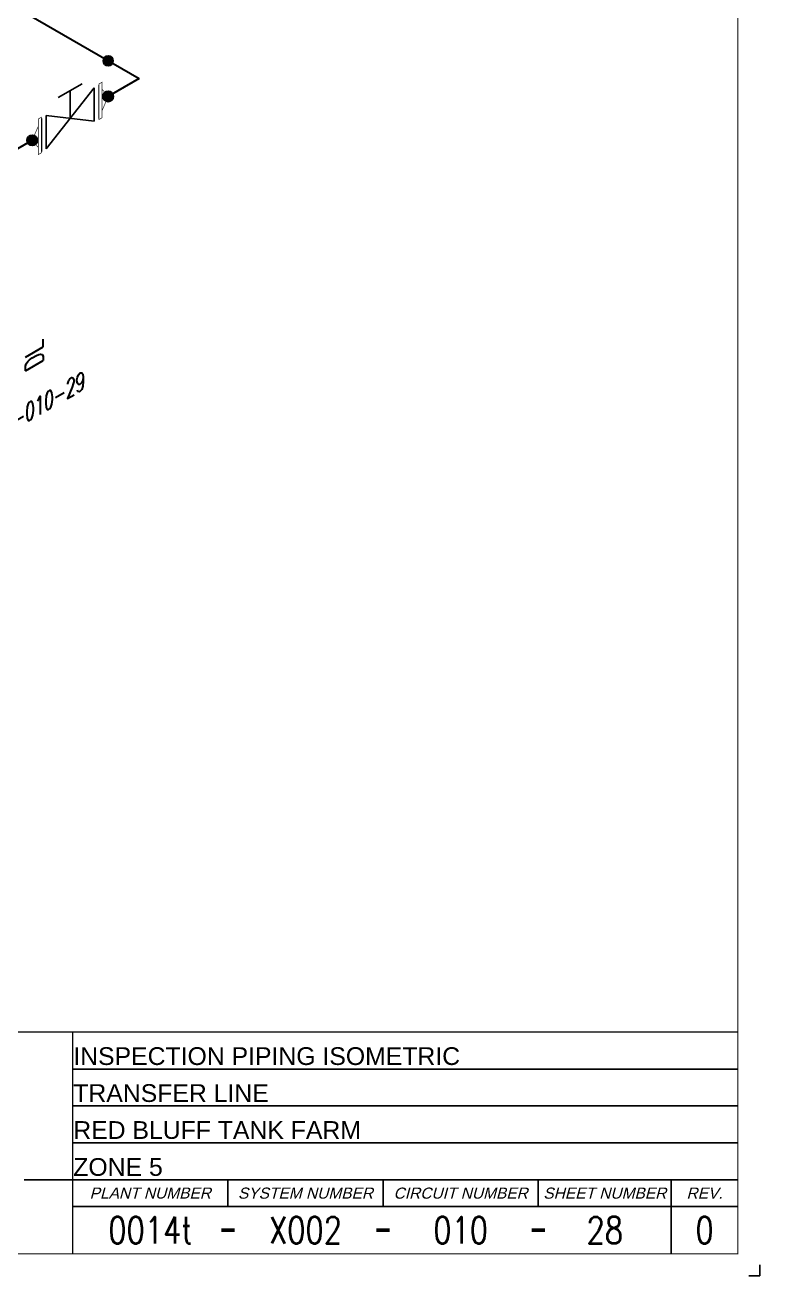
# Model space of a CAD drawing. Header units: inches. Extents: x 0.1 to 17.4, y 0.1 to 11.4.
# Drawn here: x 13.23 to 17.38, y 0.12 to 7.18 of the extents above; entities that cross this region are included whole.
import ezdxf
from ezdxf.enums import TextEntityAlignment as Align

# ---------------------------------------------------------------- set-up
doc = ezdxf.new("R2010")
doc.units = ezdxf.units.IN
doc.header["$MEASUREMENT"] = 0
for name, color, linetype in [('3', 1, 'Continuous'), ('BORDER', 3, 'Continuous'), ('BORDERTEXT', 7, 'Continuous'), ('COMP', 1, 'Continuous'), ('Continuation', 7, 'Continuous'), ('DL', 20, 'Continuous'), ('FITTINGS', 4, 'Continuous'), ('WELD POINTS', 41, 'Continuous'), ('Welds', 7, 'Continuous')]:
    doc.layers.add(name, color=color, linetype=linetype)
doc.layers.add('PIPE', color=7, linetype='Continuous', lineweight=30)
doc.styles.add('FEASStandard', font='arial.ttf')
doc.styles.add('ISO30', font='simplex.shx', dxfattribs={"width": 0.85, "oblique": 30, "height": 0.075})
doc.styles.add('PART_Standard', font='romans', dxfattribs={"width": 0.8, "height": 0.09})
doc.styles.add('Richmond', font='arial.ttf')

# ---------------------------------------------------------------- blocks, each defined once
blk = doc.blocks.new('Border')
at = {"layer": 'BORDER'}
for p, q in [((13.5, 1.2917), (17.25, 1.2917)), ((13.5, 1.0833), (17.25, 1.0833)), ((13.5, 0.875), (17.25, 0.875)), ((14.375, 0.6667), (14.375, 0.5173)), ((15.25, 0.6667), (15.25, 0.5173)), ((16.125, 0.6667), (16.125, 0.5173)), ((16.875, 0.6667), (16.875, 0.25)), ((13.5, 0.5173), (17.25, 0.5173))]:
    blk.add_line(p, q, dxfattribs=at)
at = {"layer": 'BORDER', "const_width": 0.005}
blk.add_lwpolyline([(0.25, 0.25), (17.25, 0.25), (17.25, 11.25), (0.25, 11.25)], close=True, dxfattribs=at)
at = {"layer": 'BORDER', "const_width": 0.00833}
for points in [[(17.25, 1.5), (0.25, 1.5)], [(13.5, 0.25), (13.5, 1.5)], [(13.225, 0.6667), (17.25, 0.6667)]]:
    blk.add_lwpolyline(points, dxfattribs=at)
at = {"layer": 'BORDERTEXT'}
blk.add_line((16.113, 0.3836), (16.125, 0.3836), dxfattribs=at)
at = {"layer": 'BORDERTEXT', "const_width": 0.0208}
for points in [[(14.3375, 0.3836), (14.4125, 0.3836)], [(15.2125, 0.3836), (15.2875, 0.3836)], [(16.0875, 0.3836), (16.1625, 0.3836)]]:
    blk.add_lwpolyline(points, dxfattribs=at)
at = {"layer": 'BORDERTEXT', "style": 'FEASStandard', "oblique": 15}
for s, p in [('PLANT NUMBER', (13.9375, 0.592)), ('SYSTEM NUMBER', (14.8125, 0.592)), ('CIRCUIT NUMBER', (15.6875, 0.592)), ('SHEET NUMBER', (16.5, 0.592)), ('REV.', (17.0625, 0.592))]:
    blk.add_text(s, height=0.0625, dxfattribs=at).set_placement(p, align=Align.MIDDLE)
blk = doc.blocks.new('BORDER TEXT')
at = {"layer": 'BORDERTEXT'}
for tag, p, height, style in [('API_PIPE_CLASS', (5.4645, 1.2542), 0.08, 'Richmond'), ('MATERIAL1', (12.263, 1.2111), 0.08, 'Richmond'), ('P&ID_#1', (0.25, 1.0831), 0.0625, 'FEASStandard'), ('LINE_#1', (1.4866, 1.0831), 0.0625, 'FEASStandard'), ('CVX_PIPE_SPEC', (5.4619, 1.0932), 0.08, 'Richmond'), ('MATERIAL2', (12.263, 1.0395), 0.08, 'Richmond'), ('OP_TEMP', (5.1687, 0.9325), 0.08, 'Richmond'), ('P&ID_#2', (0.25, 0.9224), 0.0625, 'FEASStandard'), ('LINE_#2', (1.4866, 0.9224), 0.0625, 'FEASStandard'), ('MATERIAL3', (12.263, 0.868), 0.08, 'Richmond'), ('FROM', (5.0146, 0.7718), 0.08, 'Richmond'), ('P&ID_#3', (0.25, 0.7617), 0.0625, 'FEASStandard'), ('LINE_#3', (1.4866, 0.7617), 0.0625, 'FEASStandard'), ('MATERIAL4', (12.263, 0.6965), 0.08, 'Richmond'), ('P&ID_#4', (0.25, 0.601), 0.0625, 'FEASStandard'), ('LINE_#4', (1.4866, 0.601), 0.0625, 'FEASStandard'), ('TO', (4.8543, 0.6112), 0.08, 'Richmond'), ('MATERIAL5', (12.263, 0.5249), 0.08, 'Richmond'), ('P&ID_#5', (0.25, 0.4403), 0.0625, 'FEASStandard'), ('LINE_#5', (1.4866, 0.4403), 0.0625, 'FEASStandard'), ('MISC', (4.9789, 0.4506), 0.08, 'Richmond'), ('INSULATION', (12.9278, 0.4142), 0.0625, 'FEASStandard'), ('P&ID_#6', (0.25, 0.2796), 0.0625, 'FEASStandard'), ('LINE_#6', (1.4866, 0.2796), 0.0625, 'FEASStandard'), ('PWHT', (12.9278, 0.2806), 0.0625, 'FEASStandard')]:
    blk.add_attdef(tag, p, '', height=height, dxfattribs=dict(at, style=style))
at = {"layer": 'BORDERTEXT', "style": 'FEASStandard'}
for tag, p in [('DR.BY', (11.075, 0.5625)), ('DR.BY_DATE', (11.95, 0.5625)), ('CHK_BY', (11.075, 0.3542)), ('CHK._BY_DATE', (11.95, 0.3542))]:
    blk.add_attdef(tag, text='', height=0.1, dxfattribs=at).set_placement(p, align=Align.MIDDLE_CENTER)
at = {"layer": 'BORDERTEXT', "style": 'PART_Standard', "width": 0.8}
for tag, p in [('PLANT_NUMBER', (13.9375, 0.3836)), ('SYSTEM_NUMBER', (14.8125, 0.3836)), ('CIRCUIT_NUMBER', (15.6875, 0.3836)), ('SHEET_NUMBER', (16.5, 0.3836)), ('REVISION', (17.0625, 0.3836))]:
    blk.add_attdef(tag, text='', height=0.15, dxfattribs=at).set_placement(p, align=Align.MIDDLE_CENTER)
blk = doc.blocks.new('Plant Info')
at = {"layer": 'BORDERTEXT', "style": 'FEASStandard'}
for tag, p in [('DWG_TYPE', (-0.6333, -0.0756)), ('SYSTEM_NAME', (-0.6333, -0.284)), ('PLANT_NAME', (-0.6333, -0.4923)), ('ZONE', (-0.6333, -0.7006))]:
    blk.add_attdef(tag, p, '', height=0.1, dxfattribs=at)
blk = doc.blocks.new('3_VALVE_FLANGE_GATE_30')
at = {"color": 0, "linetype": 'ByBlock', "lineweight": -2}
blk.add_wipeout([(-0.1624, -0.1875), (-0.1353, -0.1719), (0, 0), (0.1353, -0.0156), (0.1624, 0), (0.1624, 0.1875), (0.1353, 0.1719), (0, 0), (-0.1353, 0.0156), (-0.1624, 0)], dxfattribs=at)
for p, q in [((0.1353, 0.1719), (-0.1353, -0.1719)), ((0.0677, 0.1953), (-0.0677, 0.1172)), ((0, 0), (0, 0.1563)), ((0.1353, 0.1719), (0.1353, -0.0156)), ((0.1624, 0.1875), (0.1624, 0)), ((-0.1624, 0), (-0.1624, -0.1875)), ((-0.1353, 0.0156), (-0.1353, -0.1719)), ((0.1353, -0.0156), (-0.1353, 0.0156))]:
    blk.add_line(p, q, dxfattribs=at)
blk = doc.blocks.new('AM9A04')
at = {"const_width": 0.01}
blk.add_lwpolyline([(-0.05, -0.144), (-0.15, 0.087), (-0.05, 0.202)], dxfattribs=at)
at = {"linetype": 'Continuous', "const_width": 0.01}
blk.add_lwpolyline([(0, -0.289), (0, 0.289), (-0.05, 0.318), (-0.05, -0.26)], close=True, dxfattribs=at)
blk = doc.blocks.new('A09')
at = {"layer": 'Welds'}
h = blk.add_hatch(color=256, dxfattribs=at)
h.dxf.hatch_style = 1
h.paths.add_polyline_path([(-0.03, 0, 1), (0.03, 0, 1)])
blk.add_circle((0, 0), 0.03, dxfattribs=at)
blk = doc.blocks.new('*U21')
blk.add_wipeout([(0.052, -0.03), (0.0173, -0.07), (0.0173, -0.1101), (0, -0.1001), (0, 0.1001), (0.0173, 0.0901), (0.0173, 0.05)]).dxf.layer = 'COMP'
at = {"layer": '3', "zscale": 0.65}
blk.add_blockref('A09', (0.052, -0.03), dxfattribs=at)
at = {"layer": 'COMP', "xscale": 0.3466300616258731, "yscale": 0.3466300616258731, "zscale": 0.3466300616258731, "rotation": 180}
blk.add_blockref('AM9A04', (0, 0), dxfattribs=at)
blk = doc.blocks.new('*U20')
blk.add_wipeout([(0.052, -0.03), (0.0173, -0.07), (0.0173, -0.1101), (0, -0.1001), (0, 0.1001), (0.0173, 0.0901), (0.0173, 0.05)]).dxf.layer = 'COMP'
at = {"layer": '3', "zscale": 0.65}
blk.add_blockref('A09', (0.052, -0.03), dxfattribs=at)
at = {"layer": 'COMP', "xscale": 0.3466300616258731, "yscale": 0.3466300616258731, "zscale": 0.3466300616258731, "rotation": 180}
blk.add_blockref('AM9A04', (0, 0), dxfattribs=at)
blk = doc.blocks.new('2_WELD_SINGLE_00')
at = {"linetype": 'ByBlock', "lineweight": -2}
h = blk.add_hatch(color=0, dxfattribs=at)
edge = h.paths.add_edge_path()
edge.add_arc((0, 0), 0.0143, 0, 360)
at = {"color": 0, "linetype": 'ByBlock', "lineweight": -2}
blk.add_circle((0, 0), 0.0143, dxfattribs=at)
blk = doc.blocks.new('1_Cont_30')
at = {"layer": 'Continuation', "style": 'PART_Standard', "oblique": 30, "width": 0.8}
blk.add_attdef('CONT', (0, 0), '', height=0.09, rotation=30, dxfattribs=at)
blk = doc.blocks.new('DL_Vert_330')
at = {"layer": 'DL', "style": 'ISO30', "oblique": 330, "width": 0.85}
blk.add_text('DL', height=0.1, rotation=90, dxfattribs=at).set_placement((0, 0))

msp = doc.modelspace()

# ---------------------------------------------------------------- linework, layer by layer
for p, q in [((17.375, 0.125), (17.375, 0.1875)), ((17.3125, 0.125), (17.375, 0.125))]:
    msp.add_line(p, q)
at = {"layer": 'PIPE'}
for p, q in [((12.5896, 7.6161), (13.8743, 6.8744)), ((13.8743, 6.8744), (12.3209, 5.9775))]:
    msp.add_line(p, q, dxfattribs=at)

# ---------------------------------------------------------------- block references
at = {"layer": 'BORDER'}
msp.add_blockref('Border', (0, 0), dxfattribs=at)
at = {"layer": 'BORDERTEXT'}
msp.add_blockref('Plant Info', (14.1366, 1.39), dxfattribs=at).add_auto_attribs({'DWG_TYPE': 'INSPECTION PIPING ISOMETRIC', 'SYSTEM_NAME': 'TRANSFER LINE', 'PLANT_NAME': 'RED BLUFF TANK FARM', 'ZONE': 'ZONE 5'})
ref = msp.add_blockref('BORDER TEXT', (0, 0), dxfattribs=at)
ref.add_attrib('REVISION', '0', dxfattribs={"height": 0.15, "style": 'PART_Standard', "width": 0.8}).set_placement((17.0625, 0.3836), align=Align.MIDDLE_CENTER)
ref.add_attrib('SHEET_NUMBER', '28', dxfattribs={"height": 0.15, "style": 'PART_Standard', "width": 0.8}).set_placement((16.5, 0.3836), align=Align.MIDDLE_CENTER)
ref.add_attrib('CIRCUIT_NUMBER', '010', dxfattribs={"height": 0.15, "style": 'PART_Standard', "width": 0.8}).set_placement((15.6875, 0.3836), align=Align.MIDDLE_CENTER)
ref.add_attrib('SYSTEM_NUMBER', 'X002', dxfattribs={"height": 0.15, "style": 'PART_Standard', "width": 0.8}).set_placement((14.8125, 0.3836), align=Align.MIDDLE_CENTER)
ref.add_attrib('PLANT_NUMBER', '0014t', dxfattribs={"height": 0.15, "style": 'PART_Standard', "width": 0.8}).set_placement((13.9375, 0.3836), align=Align.MIDDLE_CENTER)
at = {"layer": 'Continuation'}
msp.add_blockref('1_Cont_30', (12.3484, 4.4228), dxfattribs=at).add_auto_attribs({'CONT': 'CONT. 0014t-X002-010-29'})
at = {"layer": 'DL'}
msp.add_blockref('DL_Vert_330', (13.3332, 5.2704), dxfattribs=at)
at = {"layer": 'WELD POINTS', "xscale": 2, "yscale": 2, "zscale": 2}
msp.add_blockref('2_WELD_SINGLE_00', (13.7004, 6.9748), dxfattribs=at)

# ---------------------------------------------------------------- next in the draw order: block references
at = {"layer": 'FITTINGS'}
msp.add_blockref('3_VALVE_FLANGE_GATE_30', (13.486, 6.6501), dxfattribs=at)

# ---------------------------------------------------------------- next in the draw order: block references
at = {"layer": 'COMP', "ltscale": 0.65, "xscale": -1, "rotation": 180}
msp.add_blockref('*U21', (13.6484, 6.7439), dxfattribs=at)
at = {"layer": 'COMP', "ltscale": 0.65, "xscale": -1}
msp.add_blockref('*U20', (13.3236, 6.5564), dxfattribs=at)

doc.saveas('drawing.dxf')
